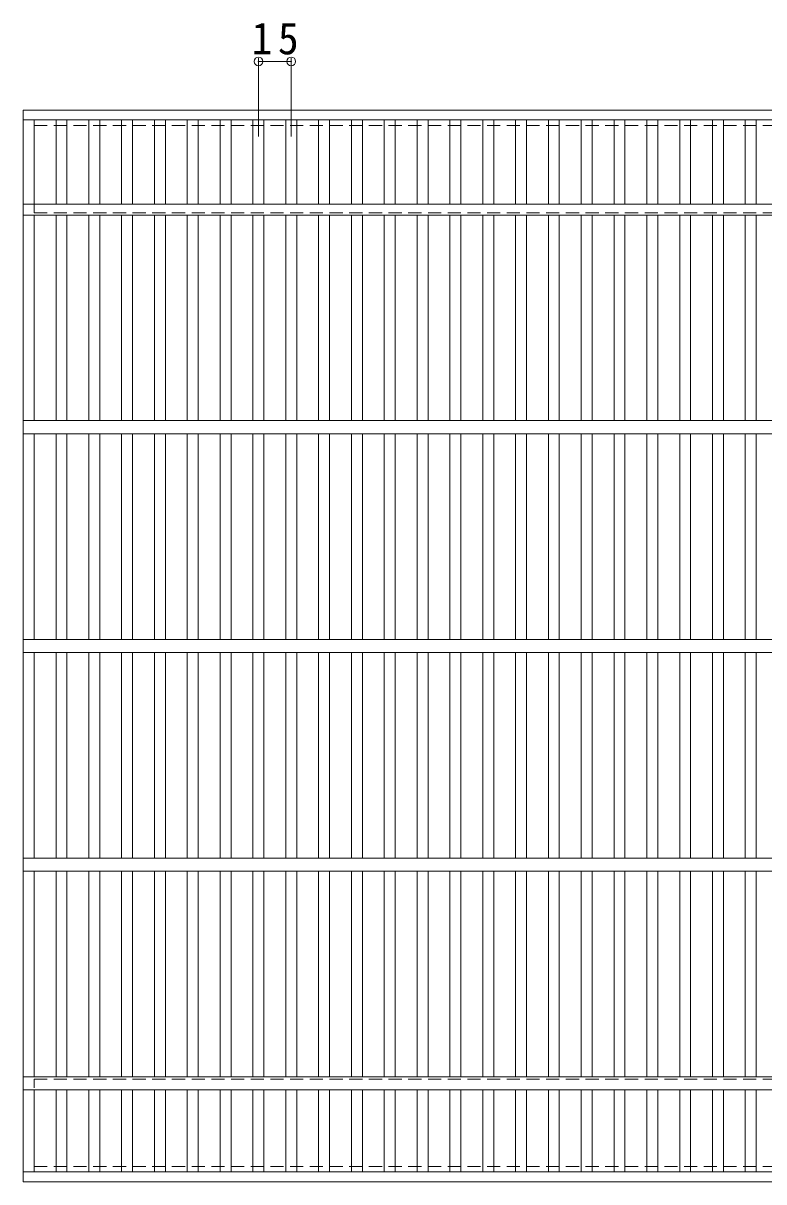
# Model space of a CAD drawing. Units: millimetres at full size, sheet at 1:5; details may follow other scales. Extents: x -673 to 833, y -683 to 567.
# Drawn here: x -671 to -333, y -65 to 465 of the extents above; entities that cross this region are included whole.
import ezdxf

# ---------------------------------------------------------------- set-up
doc = ezdxf.new("R2010")
doc.units = ezdxf.units.MM
doc.header["$LTSCALE"] = 5
doc.header["$PDMODE"] = 32
doc.header["$PDSIZE"] = 4
doc.linetypes.add('DASHED1', pattern=[1.8, 1.2, -0.6])
for name, color, linetype, lineweight in [('A-2_蓋', 3, 'Continuous', 9), ('A-4_寸法', 7, 'Continuous', 9), ('A-9_ｸｯｼｮﾝ材', 2, 'DASHED1', 9)]:
    doc.layers.add(name, color=color, linetype=linetype, lineweight=lineweight)
doc.styles.add('ＭＳ ゴシック', font='')
doc.styles.get('ＭＳ ゴシック').set_extended_font_data('MS Gothic')

msp = doc.modelspace()

# ---------------------------------------------------------------- linework, layer by layer
at = {"layer": 'A-2_蓋'}
for p, q in [((-671.148, 425.068), (-81.148, 425.068)), ((-671.148, 425.068), (-671.148, -64.933)), ((-671.148, 420.568), (-81.148, 420.568)), ((-666.148, 420.568), (-666.148, 382.067)), ((-656.148, 420.568), (-656.148, 382.067)), ((-651.148, 420.568), (-651.148, 382.067)), ((-641.148, 420.568), (-641.148, 382.067)), ((-636.148, 420.568), (-636.148, 382.067)), ((-626.148, 420.568), (-626.148, 382.067)), ((-621.148, 420.568), (-621.148, 382.067)), ((-611.148, 420.568), (-611.148, 382.067)), ((-606.148, 420.568), (-606.148, 382.067)), ((-596.148, 420.568), (-596.148, 382.067)), ((-591.148, 420.568), (-591.148, 382.067)), ((-581.148, 420.568), (-581.148, 382.067)), ((-576.148, 420.568), (-576.148, 382.067)), ((-566.148, 420.568), (-566.148, 382.067)), ((-561.148, 420.568), (-561.148, 382.067)), ((-551.148, 420.568), (-551.148, 382.067)), ((-546.148, 420.568), (-546.148, 382.067)), ((-536.148, 420.568), (-536.148, 382.067)), ((-531.148, 420.568), (-531.148, 382.067)), ((-521.148, 420.568), (-521.148, 382.067)), ((-516.148, 420.568), (-516.148, 382.067)), ((-506.148, 420.568), (-506.148, 382.067)), ((-501.148, 420.568), (-501.148, 382.067)), ((-491.148, 420.568), (-491.148, 382.067)), ((-486.148, 420.568), (-486.148, 382.067)), ((-476.148, 420.568), (-476.148, 382.067)), ((-471.148, 420.568), (-471.148, 382.067)), ((-461.148, 420.568), (-461.148, 382.067)), ((-456.148, 420.568), (-456.148, 382.067)), ((-446.148, 420.568), (-446.148, 382.067)), ((-441.148, 420.568), (-441.148, 382.067)), ((-431.148, 420.568), (-431.148, 382.067)), ((-426.148, 420.568), (-426.148, 382.067)), ((-416.148, 420.568), (-416.148, 382.067)), ((-411.148, 420.568), (-411.148, 382.067)), ((-401.148, 420.568), (-401.148, 382.067)), ((-396.148, 420.568), (-396.148, 382.067)), ((-386.148, 420.568), (-386.148, 382.067)), ((-381.148, 420.568), (-381.148, 382.067)), ((-371.148, 420.568), (-371.148, 382.067)), ((-366.148, 420.568), (-366.148, 382.067)), ((-356.148, 420.568), (-356.148, 382.067)), ((-351.148, 420.568), (-351.148, 382.067)), ((-341.148, 420.568), (-341.148, 382.067)), ((-336.148, 420.568), (-336.148, 382.067)), ((-671.148, 382.067), (-81.148, 382.067)), ((-671.148, 377.067), (-81.148, 377.067)), ((-666.148, 377.067), (-666.148, 283.067)), ((-656.148, 377.067), (-656.148, 283.067)), ((-651.148, 377.067), (-651.148, 283.067)), ((-641.148, 377.067), (-641.148, 283.067)), ((-636.148, 377.067), (-636.148, 283.067)), ((-626.148, 377.067), (-626.148, 283.067)), ((-621.148, 377.067), (-621.148, 283.067)), ((-611.148, 377.067), (-611.148, 283.067)), ((-606.148, 377.067), (-606.148, 283.067)), ((-596.148, 377.067), (-596.148, 283.067)), ((-591.148, 377.067), (-591.148, 283.067)), ((-581.148, 377.067), (-581.148, 283.067)), ((-576.148, 377.067), (-576.148, 283.067)), ((-566.148, 377.067), (-566.148, 283.067)), ((-561.148, 377.067), (-561.148, 283.067)), ((-551.148, 377.067), (-551.148, 283.067)), ((-546.148, 377.067), (-546.148, 283.067)), ((-536.148, 377.067), (-536.148, 283.067)), ((-531.148, 377.067), (-531.148, 283.067)), ((-521.148, 377.067), (-521.148, 283.067)), ((-516.148, 377.067), (-516.148, 283.067)), ((-506.148, 377.067), (-506.148, 283.067)), ((-501.148, 377.067), (-501.148, 283.067)), ((-491.148, 377.067), (-491.148, 283.067)), ((-486.148, 377.067), (-486.148, 283.067)), ((-476.148, 377.067), (-476.148, 283.067)), ((-471.148, 377.067), (-471.148, 283.067)), ((-461.148, 377.067), (-461.148, 283.067)), ((-456.148, 377.067), (-456.148, 283.067)), ((-446.148, 377.067), (-446.148, 283.067)), ((-441.148, 377.067), (-441.148, 283.067)), ((-431.148, 377.067), (-431.148, 283.067)), ((-426.148, 377.067), (-426.148, 283.067)), ((-416.148, 377.067), (-416.148, 283.067)), ((-411.148, 377.067), (-411.148, 283.067)), ((-401.148, 377.067), (-401.148, 283.067)), ((-396.148, 377.067), (-396.148, 283.067)), ((-386.148, 377.067), (-386.148, 283.067)), ((-381.148, 377.067), (-381.148, 283.067)), ((-371.148, 377.067), (-371.148, 283.067)), ((-366.148, 377.067), (-366.148, 283.067)), ((-356.148, 377.067), (-356.148, 283.067)), ((-351.148, 377.067), (-351.148, 283.067)), ((-341.148, 377.067), (-341.148, 283.067)), ((-336.148, 377.067), (-336.148, 283.067)), ((-671.148, 283.067), (-81.148, 283.067)), ((-671.148, 277.067), (-81.148, 277.067)), ((-666.148, 277.067), (-666.148, 183.067)), ((-656.148, 277.067), (-656.148, 183.067)), ((-651.148, 277.067), (-651.148, 183.067)), ((-641.148, 277.067), (-641.148, 183.067)), ((-636.148, 277.067), (-636.148, 183.067)), ((-626.148, 277.067), (-626.148, 183.067)), ((-621.148, 277.067), (-621.148, 183.067)), ((-611.148, 277.067), (-611.148, 183.067)), ((-606.148, 277.067), (-606.148, 183.067)), ((-596.148, 277.067), (-596.148, 183.067)), ((-591.148, 277.067), (-591.148, 183.067)), ((-581.148, 277.067), (-581.148, 183.067)), ((-576.148, 277.067), (-576.148, 183.067)), ((-566.148, 277.067), (-566.148, 183.067)), ((-561.148, 277.067), (-561.148, 183.067)), ((-551.148, 277.067), (-551.148, 183.067)), ((-546.148, 277.067), (-546.148, 183.067)), ((-536.148, 277.067), (-536.148, 183.067)), ((-531.148, 277.067), (-531.148, 183.067)), ((-521.148, 277.067), (-521.148, 183.067)), ((-516.148, 277.067), (-516.148, 183.067)), ((-506.148, 277.067), (-506.148, 183.067)), ((-501.148, 277.067), (-501.148, 183.067)), ((-491.148, 277.067), (-491.148, 183.067)), ((-486.148, 277.067), (-486.148, 183.067)), ((-476.148, 277.067), (-476.148, 183.067)), ((-471.148, 277.067), (-471.148, 183.067)), ((-461.148, 277.067), (-461.148, 183.067)), ((-456.148, 277.067), (-456.148, 183.067)), ((-446.148, 277.067), (-446.148, 183.067)), ((-441.148, 277.067), (-441.148, 183.067)), ((-431.148, 277.067), (-431.148, 183.067)), ((-426.148, 277.067), (-426.148, 183.067)), ((-416.148, 277.067), (-416.148, 183.067)), ((-411.148, 277.067), (-411.148, 183.067)), ((-401.148, 277.067), (-401.148, 183.067)), ((-396.148, 277.067), (-396.148, 183.067)), ((-386.148, 277.067), (-386.148, 183.067)), ((-381.148, 277.067), (-381.148, 183.067)), ((-371.148, 277.067), (-371.148, 183.067)), ((-366.148, 277.067), (-366.148, 183.067)), ((-356.148, 277.067), (-356.148, 183.067)), ((-351.148, 277.067), (-351.148, 183.067)), ((-341.148, 277.067), (-341.148, 183.067)), ((-336.148, 277.067), (-336.148, 183.067)), ((-671.148, 183.067), (-81.148, 183.067)), ((-671.148, 177.067), (-81.148, 177.067)), ((-666.148, 177.067), (-666.148, 83.067)), ((-656.148, 177.067), (-656.148, 83.067)), ((-651.148, 177.067), (-651.148, 83.067)), ((-641.148, 177.067), (-641.148, 83.067)), ((-636.148, 177.067), (-636.148, 83.067)), ((-626.148, 177.067), (-626.148, 83.067)), ((-621.148, 177.067), (-621.148, 83.067)), ((-611.148, 177.067), (-611.148, 83.067)), ((-606.148, 177.067), (-606.148, 83.067)), ((-596.148, 177.067), (-596.148, 83.067)), ((-591.148, 177.067), (-591.148, 83.067)), ((-581.148, 177.067), (-581.148, 83.067)), ((-576.148, 177.067), (-576.148, 83.067)), ((-566.148, 177.067), (-566.148, 83.067)), ((-561.148, 177.067), (-561.148, 83.067)), ((-551.148, 177.067), (-551.148, 83.067)), ((-546.148, 177.067), (-546.148, 83.067)), ((-536.148, 177.067), (-536.148, 83.067)), ((-531.148, 177.067), (-531.148, 83.067)), ((-521.148, 177.067), (-521.148, 83.067)), ((-516.148, 177.067), (-516.148, 83.067)), ((-506.148, 177.067), (-506.148, 83.067)), ((-501.148, 177.067), (-501.148, 83.067)), ((-491.148, 177.067), (-491.148, 83.067)), ((-486.148, 177.067), (-486.148, 83.067)), ((-476.148, 177.067), (-476.148, 83.067)), ((-471.148, 177.067), (-471.148, 83.067)), ((-461.148, 177.067), (-461.148, 83.067)), ((-456.148, 177.067), (-456.148, 83.067)), ((-446.148, 177.067), (-446.148, 83.067)), ((-441.148, 177.067), (-441.148, 83.067)), ((-431.148, 177.067), (-431.148, 83.067)), ((-426.148, 177.067), (-426.148, 83.067)), ((-416.148, 177.067), (-416.148, 83.067)), ((-411.148, 177.067), (-411.148, 83.067)), ((-401.148, 177.067), (-401.148, 83.067)), ((-396.148, 177.067), (-396.148, 83.067)), ((-386.148, 177.067), (-386.148, 83.067)), ((-381.148, 177.067), (-381.148, 83.067)), ((-371.148, 177.067), (-371.148, 83.067)), ((-366.148, 177.067), (-366.148, 83.067)), ((-356.148, 177.067), (-356.148, 83.067)), ((-351.148, 177.067), (-351.148, 83.067)), ((-341.148, 177.067), (-341.148, 83.067)), ((-336.148, 177.067), (-336.148, 83.067)), ((-671.148, 83.067), (-81.148, 83.067)), ((-671.148, 77.067), (-81.148, 77.067)), ((-666.148, 77.067), (-666.148, -16.933)), ((-656.148, 77.067), (-656.148, -16.933)), ((-651.148, 77.067), (-651.148, -16.933)), ((-641.148, 77.067), (-641.148, -16.933)), ((-636.148, 77.067), (-636.148, -16.933)), ((-626.148, 77.067), (-626.148, -16.933)), ((-621.148, 77.067), (-621.148, -16.933)), ((-611.148, 77.067), (-611.148, -16.933)), ((-606.148, 77.067), (-606.148, -16.933)), ((-596.148, 77.067), (-596.148, -16.933)), ((-591.148, 77.067), (-591.148, -16.933)), ((-581.148, 77.067), (-581.148, -16.933)), ((-576.148, 77.067), (-576.148, -16.933)), ((-566.148, 77.067), (-566.148, -16.933)), ((-561.148, 77.067), (-561.148, -16.933)), ((-551.148, 77.067), (-551.148, -16.933)), ((-546.148, 77.067), (-546.148, -16.933)), ((-536.148, 77.067), (-536.148, -16.933)), ((-531.148, 77.067), (-531.148, -16.933)), ((-521.148, 77.067), (-521.148, -16.933)), ((-516.148, 77.067), (-516.148, -16.933)), ((-506.148, 77.067), (-506.148, -16.933)), ((-501.148, 77.067), (-501.148, -16.933)), ((-491.148, 77.067), (-491.148, -16.933)), ((-486.148, 77.067), (-486.148, -16.933)), ((-476.148, 77.067), (-476.148, -16.933)), ((-471.148, 77.067), (-471.148, -16.933)), ((-461.148, 77.067), (-461.148, -16.933)), ((-456.148, 77.067), (-456.148, -16.933)), ((-446.148, 77.067), (-446.148, -16.933)), ((-441.148, 77.067), (-441.148, -16.933)), ((-431.148, 77.067), (-431.148, -16.933)), ((-426.148, 77.067), (-426.148, -16.933)), ((-416.148, 77.067), (-416.148, -16.933)), ((-411.148, 77.067), (-411.148, -16.933)), ((-401.148, 77.067), (-401.148, -16.933)), ((-396.148, 77.067), (-396.148, -16.933)), ((-386.148, 77.067), (-386.148, -16.933)), ((-381.148, 77.067), (-381.148, -16.933)), ((-371.148, 77.067), (-371.148, -16.933)), ((-366.148, 77.067), (-366.148, -16.933)), ((-356.148, 77.067), (-356.148, -16.933)), ((-351.148, 77.067), (-351.148, -16.933)), ((-341.148, 77.067), (-341.148, -16.933)), ((-336.148, 77.067), (-336.148, -16.933)), ((-671.148, -16.933), (-81.148, -16.933)), ((-671.148, -22.933), (-81.148, -22.933)), ((-666.148, -22.933), (-666.148, -60.433)), ((-656.148, -22.933), (-656.148, -60.433)), ((-651.148, -22.933), (-651.148, -60.433)), ((-641.148, -22.933), (-641.148, -60.433)), ((-636.148, -22.933), (-636.148, -60.433)), ((-626.148, -22.933), (-626.148, -60.433)), ((-621.148, -22.933), (-621.148, -60.433)), ((-611.148, -22.933), (-611.148, -60.433)), ((-606.148, -22.933), (-606.148, -60.433)), ((-596.148, -22.933), (-596.148, -60.433)), ((-591.148, -22.933), (-591.148, -60.433)), ((-581.148, -22.933), (-581.148, -60.433)), ((-576.148, -22.933), (-576.148, -60.433)), ((-566.148, -22.933), (-566.148, -60.433)), ((-561.148, -22.933), (-561.148, -60.433)), ((-551.148, -22.933), (-551.148, -60.433)), ((-546.148, -22.933), (-546.148, -60.433)), ((-536.148, -22.933), (-536.148, -60.433)), ((-531.148, -22.933), (-531.148, -60.433)), ((-521.148, -22.933), (-521.148, -60.433)), ((-516.148, -22.933), (-516.148, -60.433)), ((-506.148, -22.933), (-506.148, -60.433)), ((-501.148, -22.933), (-501.148, -60.433)), ((-491.148, -22.933), (-491.148, -60.433)), ((-486.148, -22.933), (-486.148, -60.433)), ((-476.148, -22.933), (-476.148, -60.433)), ((-471.148, -22.933), (-471.148, -60.433)), ((-461.148, -22.933), (-461.148, -60.433)), ((-456.148, -22.933), (-456.148, -60.433)), ((-446.148, -22.933), (-446.148, -60.433)), ((-441.148, -22.933), (-441.148, -60.433)), ((-431.148, -22.933), (-431.148, -60.433)), ((-426.148, -22.933), (-426.148, -60.433)), ((-416.148, -22.933), (-416.148, -60.433)), ((-411.148, -22.933), (-411.148, -60.433)), ((-401.148, -22.933), (-401.148, -60.433)), ((-396.148, -22.933), (-396.148, -60.433)), ((-386.148, -22.933), (-386.148, -60.433)), ((-381.148, -22.933), (-381.148, -60.433)), ((-371.148, -22.933), (-371.148, -60.433)), ((-366.148, -22.933), (-366.148, -60.433)), ((-356.148, -22.933), (-356.148, -60.433)), ((-351.148, -22.933), (-351.148, -60.433)), ((-341.148, -22.933), (-341.148, -60.433)), ((-336.148, -22.933), (-336.148, -60.433)), ((-671.148, -60.433), (-81.148, -60.433)), ((-671.148, -64.933), (-81.148, -64.933))]:
    msp.add_line(p, q, dxfattribs=at)
at = {"layer": 'A-4_寸法'}
for p, q in [((-563.648, 448.817), (-563.648, 413.012)), ((-563.648, 447.317), (-548.648, 447.317)), ((-548.648, 448.817), (-548.648, 413.012))]:
    msp.add_line(p, q, dxfattribs=at)
for p in [(-563.648, 447.317), (-548.648, 447.317)]:
    msp.add_point(p, dxfattribs=at)
at = {"layer": 'A-9_ｸｯｼｮﾝ材'}
for p, q in [((-666.148, 418.068), (-86.148, 418.068)), ((-666.148, -57.933), (-86.148, -57.933))]:
    msp.add_line(p, q, dxfattribs=at)
for points in [[(-666.148, 418.068), (-666.148, 378.068), (-86.148, 378.068)], [(-666.148, -57.933), (-666.148, -17.933), (-86.148, -17.933)]]:
    msp.add_lwpolyline(points, dxfattribs=at)

# ---------------------------------------------------------------- texts
at = {"layer": 'A-4_寸法', "color": 2, "insert": (-566.773, 450.317), "char_height": 14.66, "attachment_point": 7, "style": 'ＭＳ ゴシック'}
msp.add_mtext('\\T1.27;\\W0.95;15', dxfattribs=at)

doc.saveas('drawing.dxf')
